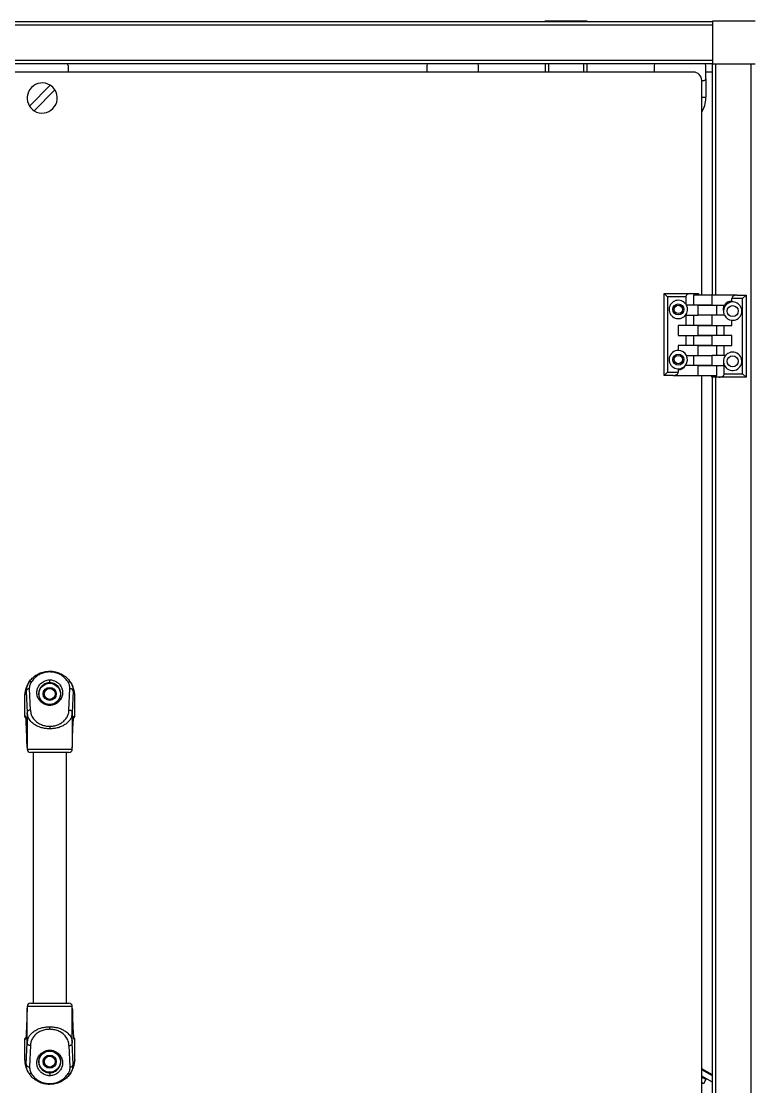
# Model space of a CAD drawing. Header units: millimetres. Extents: x 10 to 584, y 10 to 410.
# Drawn here: x 200.94 to 230.1, y 304.31 to 346.8 of the extents above; entities that cross this region are included whole.
import ezdxf

# ---------------------------------------------------------------- set-up
doc = ezdxf.new("R2010")
doc.units = ezdxf.units.MM

msp = doc.modelspace()

# ---------------------------------------------------------------- linework, layer by layer
at = {"color": 7, "linetype": 'Continuous', "lineweight": 25}
for p, q in [((228.50183, 346.77832), (168.50183, 346.77832)), ((223.50183, 346.80498), (221.80849, 346.80498)), ((221.80849, 346.80498), (221.80849, 346.77832)), ((223.50183, 346.77832), (223.50183, 346.80498)), ((228.50183, 346.80498), (228.50183, 345.11165)), ((230.19516, 346.80498), (228.50183, 346.80498)), ((228.50183, 346.64498), (168.50183, 346.64498)), ((228.50183, 345.24498), (168.50183, 345.24498)), ((228.50183, 345.11165), (168.50183, 345.11165)), ((202.80183, 345.04498), (202.80183, 344.77832)), ((217.10183, 345.04498), (217.10183, 344.77832)), ((219.16849, 344.77832), (219.16849, 345.04498)), ((221.83516, 344.77832), (221.83516, 345.11165)), ((223.50183, 344.77832), (223.50183, 345.11165)), ((226.16849, 345.04498), (226.16849, 344.77832)), ((228.23516, 344.51165), (228.23516, 345.04498)), ((228.50183, 335.87832), (228.50183, 345.11165)), ((228.50183, 345.11165), (230.19516, 345.11165)), ((230.03516, 280.11165), (230.03516, 345.11165)), ((227.73516, 344.77832), (199.06849, 344.77832)), ((228.50183, 344.77832), (228.23516, 344.77832)), ((202.08267, 344.25615), (201.26384, 343.42044)), ((228.06849, 344.44498), (228.16849, 344.44498)), ((228.06849, 335.87832), (228.06849, 344.44498)), ((228.23516, 344.51165), (228.23516, 343.77832)), ((201.45432, 343.23381), (202.27314, 344.06953)), ((228.06849, 343.77832), (228.23516, 343.77832)), ((228.23516, 343.74498), (228.23516, 343.77832)), ((226.56849, 332.67832), (226.56849, 335.94498)), ((226.70183, 335.81165), (226.56849, 335.94498)), ((226.56849, 335.94498), (227.63516, 335.94498)), ((226.70183, 335.81165), (226.70183, 332.81165)), ((227.43516, 335.81165), (226.70183, 335.81165)), ((227.43516, 335.81165), (227.43516, 335.52361)), ((227.63516, 335.94498), (227.93516, 335.94498)), ((227.73516, 335.87832), (227.73516, 335.47832)), ((228.47526, 335.87832), (227.73516, 335.87832)), ((227.93516, 335.94498), (227.93516, 335.87832)), ((228.47526, 335.87832), (228.47526, 335.47832)), ((229.47526, 335.87832), (228.47526, 335.87832)), ((229.26849, 335.64498), (229.26849, 335.74498)), ((229.70183, 335.74498), (229.26849, 335.74498)), ((229.47526, 335.87832), (229.83516, 335.87832)), ((229.70183, 335.74498), (229.83516, 335.87832)), ((229.70183, 332.74498), (229.70183, 335.74498)), ((229.83516, 335.87832), (229.83516, 332.61165)), ((227.92839, 335.47832), (227.46176, 335.47832)), ((227.92839, 335.47832), (228.46849, 335.47832)), ((227.92839, 335.07832), (227.92839, 335.47832)), ((228.47526, 335.47832), (227.93516, 335.47832)), ((228.47526, 335.47832), (228.97982, 335.47832)), ((228.66849, 335.07832), (228.66849, 335.47832)), ((227.418, 335.07832), (227.92839, 335.07832)), ((227.43516, 335.07832), (227.43516, 334.67832)), ((227.73516, 335.07832), (227.73516, 334.67832)), ((228.46849, 335.07832), (227.92839, 335.07832)), ((228.47526, 335.07832), (227.93516, 335.07832)), ((228.47526, 335.07832), (228.47526, 334.67832)), ((228.97523, 335.07832), (228.47526, 335.07832)), ((228.96849, 335.09223), (228.96849, 335.07832)), ((229.26849, 334.67832), (229.26849, 334.87984)), ((227.13516, 334.67832), (227.13516, 334.27832)), ((227.92839, 334.67832), (227.13516, 334.67832)), ((227.92839, 334.67832), (228.46849, 334.67832)), ((227.92839, 334.27832), (227.92839, 334.67832)), ((228.47526, 334.67832), (227.93516, 334.67832)), ((228.47526, 334.67832), (229.26849, 334.67832)), ((228.66849, 334.27832), (228.66849, 334.67832)), ((228.96849, 334.27832), (228.96849, 334.67832)), ((227.13516, 334.27832), (227.92839, 334.27832)), ((227.43516, 334.27832), (227.43516, 333.87832)), ((227.73516, 334.27832), (227.73516, 333.87832)), ((227.92839, 334.27832), (228.46849, 334.27832)), ((228.47526, 334.27832), (227.93516, 334.27832)), ((228.47526, 334.27832), (228.47526, 333.87832)), ((229.26849, 334.27832), (228.47526, 334.27832)), ((229.26849, 333.87832), (229.26849, 334.27832)), ((227.13516, 333.87832), (227.13516, 333.67832)), ((227.92839, 333.87832), (227.13516, 333.87832)), ((227.92839, 333.87832), (228.46849, 333.87832)), ((227.92839, 333.47832), (227.92839, 333.87832)), ((228.47526, 333.87832), (227.93516, 333.87832)), ((228.47526, 333.87832), (229.26849, 333.87832)), ((228.66849, 333.47832), (228.66849, 333.87832)), ((228.96849, 333.47832), (228.96849, 333.87832)), ((227.46176, 333.47832), (227.92839, 333.47832)), ((227.73516, 333.47832), (227.73516, 333.07832)), ((227.92839, 333.47832), (228.46849, 333.47832)), ((227.93516, 333.47832), (228.47526, 333.47832)), ((228.47526, 333.47832), (228.47526, 333.07832)), ((229.01898, 333.47832), (228.47526, 333.47832)), ((226.70183, 332.81165), (226.56849, 332.67832)), ((226.70183, 332.81165), (227.13516, 332.81165)), ((227.13516, 332.91165), (227.13516, 332.81165)), ((227.92839, 333.07832), (227.42383, 333.07832)), ((227.43516, 333.07832), (227.43516, 333.09969)), ((227.92839, 333.07832), (228.46849, 333.07832)), ((227.92839, 332.67832), (227.92839, 333.07832)), ((228.47526, 333.07832), (227.93516, 333.07832)), ((228.47526, 333.07832), (228.95051, 333.07832)), ((228.66849, 332.67832), (228.66849, 333.07832)), ((228.96849, 332.74498), (228.96849, 333.03302)), ((228.96849, 332.74498), (229.70183, 332.74498)), ((229.70183, 332.74498), (229.83516, 332.61165)), ((226.92839, 332.67832), (226.56849, 332.67832)), ((226.92839, 332.67832), (227.92839, 332.67832)), ((227.92839, 332.67832), (228.66849, 332.67832)), ((228.06849, 292.54498), (228.06849, 332.67832)), ((228.46849, 332.61165), (228.46849, 332.67832)), ((228.76849, 332.61165), (228.46849, 332.61165)), ((228.50183, 292.54498), (228.50183, 332.61165)), ((229.83516, 332.61165), (228.76849, 332.61165)), ((202.06849, 320.8552), (202.06849, 320.88639)), ((201.22628, 320.42554), (201.1922, 320.36659)), ((201.22628, 320.42554), (201.20904, 320.38639)), ((202.9107, 320.42554), (202.94479, 320.36659)), ((201.13239, 320.08206), (201.16853, 319.23308)), ((201.30183, 319.33398), (201.26564, 320.1842)), ((202.83516, 319.33398), (202.87134, 320.1842)), ((203.00459, 320.08206), (202.96846, 319.23308)), ((201.06923, 319.90104), (201.06934, 319.90322)), ((201.06923, 319.90104), (201.06923, 319.08639)), ((203.06775, 319.90104), (203.06764, 319.90322)), ((203.06775, 319.08639), (203.06775, 319.90104)), ((201.16849, 319.22993), (201.16849, 317.84498)), ((202.06849, 319.53498), (202.06849, 319.51939)), ((202.96849, 319.22993), (202.96849, 317.84498)), ((201.10731, 319.08639), (201.06923, 319.08639)), ((201.15499, 318.2512), (201.12874, 318.86803)), ((202.98199, 318.2512), (203.00825, 318.86803)), ((203.02967, 319.08639), (203.06775, 319.08639)), ((202.06849, 318.68876), (202.06849, 318.58662)), ((201.16849, 317.84498), (201.16681, 317.84498)), ((201.16849, 317.84495), (201.16849, 317.77832)), ((202.96849, 317.84498), (202.97018, 317.84498)), ((202.96849, 317.77832), (202.96849, 317.84495)), ((202.83516, 317.64498), (201.30183, 317.64498)), ((201.40183, 317.64498), (201.40183, 307.64498)), ((202.73516, 307.64498), (202.73516, 317.64498)), ((201.30183, 307.64498), (202.83516, 307.64498)), ((201.16849, 307.44498), (201.16681, 307.44498)), ((201.16849, 307.51165), (201.16849, 307.44502)), ((201.16849, 306.06004), (201.16849, 307.44498)), ((202.96849, 307.44502), (202.96849, 307.51165)), ((202.96849, 306.06004), (202.96849, 307.44498)), ((202.96849, 307.44498), (202.97018, 307.44498)), ((201.15499, 307.03877), (201.12874, 306.42194)), ((202.98199, 307.03877), (203.00825, 306.42194)), ((202.06849, 306.60121), (202.06849, 306.70335)), ((201.06923, 306.20358), (201.06923, 305.38893)), ((201.10731, 306.20358), (201.06923, 306.20358)), ((201.13239, 305.2079), (201.16853, 306.05689)), ((201.30183, 305.95598), (201.26564, 305.10576)), ((202.83516, 305.95598), (202.87134, 305.10576)), ((203.00459, 305.2079), (202.96846, 306.05689)), ((203.02967, 306.20358), (203.06775, 306.20358)), ((203.06775, 305.38893), (203.06775, 306.20358)), ((202.06849, 305.75498), (202.06849, 305.77058)), ((201.06923, 305.38893), (201.06934, 305.38675)), ((203.06775, 305.38893), (203.06764, 305.38675)), ((201.22628, 304.86443), (201.1922, 304.92338)), ((202.9107, 304.86443), (202.94479, 304.92338)), ((202.9107, 304.86443), (202.92795, 304.90358)), ((228.50183, 304.78006), (228.06849, 305.02026)), ((228.50183, 304.74195), (228.06849, 304.98215)), ((228.50183, 304.48715), (228.06849, 304.73733)), ((228.23911, 304.60034), (228.06849, 304.69884)), ((202.06849, 304.43477), (202.06849, 304.40358)), ((228.13911, 304.42713), (228.06849, 304.4679)), ((228.23911, 304.60034), (228.13911, 304.42713))]:
    msp.add_line(p, q, dxfattribs=at)
at = {"color": 59, "linetype": 'Continuous', "lineweight": 25}
for p, q in [((221.96849, 344.77832), (221.96849, 345.11165)), ((223.36849, 344.77832), (223.36849, 345.11165)), ((228.63516, 335.87832), (228.63516, 345.11165)), ((228.63516, 292.54498), (228.63516, 332.61165)), ((201.16849, 317.77832), (202.96849, 317.77832)), ((202.96849, 307.51165), (201.16849, 307.51165))]:
    msp.add_line(p, q, dxfattribs=at)
at = {"color": 7, "linetype": 'Continuous', "lineweight": 25}
for centre, radius in [((227.13516, 335.31165), 0.22), ((227.13516, 335.31165), 0.16667), ((229.30183, 335.24498), 0.22), ((227.13516, 333.31165), 0.22), ((227.13516, 333.31165), 0.16667), ((229.30183, 333.24498), 0.22), ((202.06849, 319.97832), 0.42333), ((202.06849, 319.97832), 0.26204), ((202.06849, 319.97832), 0.24204), ((202.06849, 319.97832), 0.21667), ((202.06849, 305.31165), 0.42333), ((202.06849, 305.31165), 0.26204), ((202.06849, 305.31165), 0.24204), ((202.06849, 305.31165), 0.21667)]:
    msp.add_circle(centre, radius, dxfattribs=at)
for centre, radius, start, end in [((202.73516, 345.04498), 0.06667, 0, 90), ((217.16849, 345.04498), 0.06667, 90, 180), ((219.10183, 345.04498), 0.06667, 0, 90), ((226.23516, 345.04498), 0.06667, 90, 180), ((228.16849, 345.04498), 0.06667, 0, 90), ((227.73516, 344.44498), 0.33333, 0, 90), ((201.76849, 343.74498), 0.6, 58.424391, 212.745214), ((201.76849, 343.74498), 0.6, 32.745214, 58.424391), ((228.16849, 344.51165), 0.06667, 270, 0), ((201.76849, 343.74498), 0.6, 238.424391, 32.745214), ((201.76849, 343.74498), 0.6, 212.745214, 238.424391), ((227.20183, 343.74498), 1.03333, 327.004115, 0), ((227.13516, 335.31165), 0.36667, 34.623535, 320.478804), ((227.13516, 335.31165), 0.36667, 320.478804, 27.035692), ((227.13516, 335.37832), 0.33333, 25.150663, 25.841933), ((227.13516, 335.31165), 0.36667, 27.035692, 34.623535), ((229.26849, 335.31165), 0.34333, 150.9589, 194.141302), ((229.30183, 335.24498), 0.36667, 264.784091, 182.690949), ((229.26849, 335.31165), 0.33333, 90, 150), ((229.30183, 335.24498), 0.36667, 182.690949, 204.619977), ((229.30183, 335.24498), 0.36667, 204.619977, 207.035692), ((229.30183, 335.24498), 0.36667, 207.035692, 264.784091), ((227.13516, 333.31165), 0.36667, 90, 325.376465), ((227.13516, 333.31165), 0.36667, 27.035692, 90), ((229.30183, 333.24498), 0.36667, 185.340809, 140.478804), ((227.13516, 333.31165), 0.36667, 325.376465, 27.035692), ((229.30183, 333.24498), 0.36667, 140.478804, 185.340809), ((229.26849, 333.17832), 0.33333, 174.39831, 197.457603), ((227.13516, 333.24498), 0.33333, 270, 330), ((227.13516, 333.24498), 0.33333, 334.158067, 334.849337), ((229.26849, 333.17832), 0.33333, 197.457603, 205.841933), ((201.2548, 320.06037), 0.12431, 84.994483, 169.948216), ((202.88219, 320.06037), 0.12431, 10.051784, 95.005517), ((201.51461, 319.91444), 0.44541, 180.864768, 181.443671), ((202.62237, 319.91444), 0.44541, 358.556329, 359.135232), ((201.30183, 317.77832), 0.13333, 180, 270), ((202.83516, 317.77832), 0.13333, 270, 0), ((201.30183, 307.51165), 0.13333, 90, 180), ((202.83516, 307.51165), 0.13333, 0, 90), ((201.51461, 305.37553), 0.44541, 178.556329, 179.135232), ((201.2548, 305.2296), 0.12431, 190.051784, 275.005517), ((202.88219, 305.2296), 0.12431, 264.994483, 349.948216), ((202.62237, 305.37553), 0.44541, 0.864768, 1.443671)]:
    msp.add_arc(centre, radius, start, end, dxfattribs=at)
for centre, major_axis, ratio, start_param, end_param in [((227.63516, 335.81165), (0.2, 0), 0.66666667, 1.57079633, 3.14159265), ((229.47526, 335.74498), (0.20677, 0), 0.64483216, 1.57079633, 3.14159265), ((226.92839, 332.81165), (0.20677, 0), 0.64483216, 4.71238898, 6.28318531), ((228.76849, 332.74498), (0.2, 0), 0.66666667, 4.71238898, 6.28318531)]:
    msp.add_ellipse(centre, major_axis=major_axis, ratio=ratio, start_param=start_param, end_param=end_param, dxfattribs=at)
for points, knots in [([(201.22628, 320.42554), (201.26127, 320.47457), (201.33011, 320.57104), (201.47134, 320.69577), (201.64301, 320.79871), (201.84476, 320.87193), (201.99586, 320.88169), (202.06849, 320.88639)], [0, 0, 0, 0, 0.20844236, 0.41007202, 0.60041652, 0.80794258, 1, 1, 1, 1]), ([(202.06849, 320.8552), (202.01526, 320.85229), (201.9047, 320.84625), (201.74545, 320.79804), (201.58852, 320.71763), (201.44459, 320.60195), (201.37461, 320.50547), (201.33858, 320.45579)], [0, 0, 0, 0, 0.15708257, 0.32626326, 0.51101556, 0.74821415, 1, 1, 1, 1]), ([(202.06849, 320.88639), (202.1298, 320.88307), (202.25644, 320.8762), (202.43972, 320.82105), (202.62071, 320.72865), (202.78728, 320.59545), (202.86895, 320.48302), (202.9107, 320.42554)], [0, 0, 0, 0, 0.16223533, 0.3351158, 0.52082105, 0.75503888, 1, 1, 1, 1]), ([(202.79841, 320.45579), (202.76818, 320.49819), (202.70906, 320.58113), (202.58705, 320.68925), (202.43877, 320.77843), (202.26384, 320.84244), (202.13159, 320.85108), (202.06849, 320.8552)], [0, 0, 0, 0, 0.21445847, 0.41945294, 0.60999217, 0.81392716, 1, 1, 1, 1]), ([(201.26564, 320.1842), (201.26746, 320.23639), (201.27071, 320.32944), (201.31787, 320.41724), (201.33858, 320.45579)], [0, 0, 0, 0, 0.56093425, 1, 1, 1, 1]), ([(202.06849, 319.51939), (202.04577, 319.52028), (201.99665, 319.52222), (201.91973, 319.53939), (201.83741, 319.57153), (201.74175, 319.6312), (201.64675, 319.7294), (201.57547, 319.86864), (201.54952, 320.02939), (201.57547, 320.19013), (201.64675, 320.32938), (201.74175, 320.42758), (201.83741, 320.48724), (201.91973, 320.51939), (201.99665, 320.53655), (202.04577, 320.53849), (202.06849, 320.53939)], [0, 0, 0, 0, 0.032924856, 0.071171385, 0.116709591, 0.171787662, 0.263040913, 0.37480765, 0.5, 0.62519235, 0.736959087, 0.828212338, 0.883290409, 0.928828615, 0.967075144, 1, 1, 1, 1]), ([(202.06849, 320.42165), (202.04746, 320.42081), (202.0156, 320.41954), (201.97449, 320.41192), (201.92861, 320.40031), (201.86692, 320.37592), (201.79458, 320.3307), (201.72701, 320.26655), (201.68247, 320.20056), (201.65411, 320.13891), (201.63765, 320.0876), (201.62743, 320.03324), (201.62401, 319.97832), (201.62743, 319.92339), (201.63765, 319.86903), (201.65411, 319.81773), (201.68247, 319.75607), (201.72702, 319.69008), (201.79455, 319.62595), (201.85761, 319.58656), (201.90783, 319.56453), (201.95112, 319.54989), (202.00452, 319.53765), (202.04747, 319.53586), (202.06849, 319.53498)], [0, 0, 0, 0, 0.03299317, 0.04998013, 0.06746243, 0.11142761, 0.16559937, 0.23214431, 0.31172808, 0.35414457, 0.40258228, 0.4508511, 0.49998987, 0.54912863, 0.59739745, 0.64583413, 0.68825166, 0.76783542, 0.83438036, 0.88855212, 0.91116456, 0.93259102, 0.96700661, 1, 1, 1, 1]), ([(202.06849, 320.53939), (202.09122, 320.53849), (202.14034, 320.53655), (202.21725, 320.51939), (202.29957, 320.48724), (202.39523, 320.42758), (202.49023, 320.32938), (202.56151, 320.19013), (202.58746, 320.02939), (202.56151, 319.86864), (202.49023, 319.7294), (202.39523, 319.6312), (202.29957, 319.57153), (202.21725, 319.53939), (202.14034, 319.52222), (202.09122, 319.52028), (202.06849, 319.51939)], [0, 0, 0, 0, 0.032924856, 0.071171385, 0.116709591, 0.171787662, 0.263040913, 0.37480765, 0.5, 0.62519235, 0.736959087, 0.828212338, 0.883290409, 0.928828615, 0.967075144, 1, 1, 1, 1]), ([(202.06849, 319.53498), (202.08953, 319.53582), (202.12139, 319.5371), (202.16249, 319.54472), (202.20837, 319.55632), (202.27007, 319.58072), (202.34241, 319.62594), (202.40997, 319.69009), (202.45452, 319.75607), (202.48287, 319.81772), (202.49934, 319.86903), (202.50955, 319.92339), (202.51297, 319.97832), (202.50955, 320.03324), (202.49934, 320.0876), (202.48287, 320.13891), (202.45452, 320.20056), (202.40996, 320.26655), (202.34244, 320.33069), (202.27938, 320.37008), (202.22915, 320.3921), (202.18586, 320.40674), (202.13247, 320.41898), (202.08952, 320.42077), (202.06849, 320.42165)], [0, 0, 0, 0, 0.03299317, 0.04998013, 0.06746243, 0.11142761, 0.16559937, 0.23214431, 0.31172808, 0.35414457, 0.40258228, 0.4508511, 0.49998987, 0.54912863, 0.59739745, 0.64583413, 0.68825166, 0.76783542, 0.83438036, 0.88855212, 0.91116456, 0.93259102, 0.96700662, 1, 1, 1, 1]), ([(202.87134, 320.1842), (202.86952, 320.23639), (202.86627, 320.32944), (202.81911, 320.41724), (202.79841, 320.45579)], [0, 0, 0, 0, 0.560934246, 1, 1, 1, 1]), ([(202.9107, 320.42554), (202.93994, 320.37013), (202.99824, 320.25963), (203.00248, 320.14114), (203.00459, 320.08206)], [0, 0, 0, 0, 0.50141674, 1, 1, 1, 1]), ([(201.07191, 319.969), (201.07117, 319.95879), (201.0697, 319.93838), (201.0694, 319.91793), (201.06925, 319.90772)], [0, 0, 0, 0, 0.50062613, 1, 1, 1, 1]), ([(201.06934, 319.90322), (201.06976, 319.90915), (201.07083, 319.9244), (201.07367, 319.94322), (201.07814, 319.96576), (201.08456, 319.9881), (201.09311, 320.01204), (201.10408, 320.03623), (201.11757, 320.06068), (201.12724, 320.07463), (201.13239, 320.08206)], [0, 0, 0, 0, 0.02194753, 0.05644733, 0.13711926, 0.23668215, 0.361795, 0.54279434, 0.75649863, 1, 1, 1, 1]), ([(201.20511, 320.3882), (201.19984, 320.37962), (201.18306, 320.35229), (201.15682, 320.29826), (201.12877, 320.23006), (201.10714, 320.16319), (201.09112, 320.10086), (201.0803, 320.03998), (201.07388, 319.9966), (201.07189, 319.96531), (201.07148, 319.95895)], [0, 0, 0, 0, 0.11279731, 0.35941046, 0.55877004, 0.71570219, 0.83533006, 0.9230028, 0.98435122, 1, 1, 1, 1]), ([(203.0655, 319.95895), (203.0651, 319.96531), (203.0631, 319.9966), (203.05669, 320.03998), (203.04587, 320.10086), (203.02984, 320.16319), (203.00821, 320.23006), (202.98017, 320.29826), (202.95392, 320.35229), (202.93714, 320.37962), (202.93188, 320.3882)], [0, 0, 0, 0, 0.01564878, 0.0769972, 0.16466994, 0.28429781, 0.44122996, 0.64058954, 0.88720269, 1, 1, 1, 1]), ([(203.06764, 319.90322), (203.06723, 319.90915), (203.06616, 319.9244), (203.06331, 319.94322), (203.05885, 319.96576), (203.05242, 319.9881), (203.04388, 320.01204), (203.0329, 320.03623), (203.01941, 320.06068), (203.00974, 320.07463), (203.00459, 320.08206)], [0, 0, 0, 0, 0.021947533, 0.056447328, 0.137119255, 0.236682151, 0.361794999, 0.542794341, 0.756498629, 1, 1, 1, 1]), ([(203.06773, 319.90772), (203.06759, 319.91793), (203.06729, 319.93838), (203.06581, 319.95879), (203.06507, 319.969)], [0, 0, 0, 0, 0.4994573, 1, 1, 1, 1]), ([(201.06925, 319.90772), (201.06924, 319.90647), (201.06923, 319.90425), (201.06923, 319.90202), (201.06923, 319.90104)], [0, 0, 0, 0, 0.56, 1, 1, 1, 1]), ([(203.06775, 319.90104), (203.06775, 319.90229), (203.06775, 319.90451), (203.06774, 319.90674), (203.06773, 319.90772)], [0, 0, 0, 0, 0.56, 1, 1, 1, 1]), ([(201.16853, 319.23308), (201.16852, 319.23254), (201.16849, 319.23157), (201.16849, 319.23043), (201.16849, 319.22993)], [0, 0, 0, 0, 0.55769689, 1, 1, 1, 1]), ([(202.06849, 318.58662), (202.01345, 318.58873), (201.89906, 318.59312), (201.73006, 318.62956), (201.59762, 318.67871), (201.4996, 318.72998), (201.42308, 318.77932), (201.34885, 318.84034), (201.28161, 318.91361), (201.23475, 318.98395), (201.2025, 319.05104), (201.18268, 319.11088), (201.17062, 319.17148), (201.16919, 319.21064), (201.16849, 319.22993)], [0, 0, 0, 0, 0.10442027, 0.21699368, 0.33808333, 0.40100763, 0.46711379, 0.55489556, 0.64459873, 0.73791393, 0.80089669, 0.87201161, 0.93697556, 1, 1, 1, 1]), ([(201.30183, 319.33398), (201.29145, 319.33336), (201.27187, 319.33219), (201.23925, 319.32287), (201.20477, 319.30427), (201.17534, 319.27218), (201.17076, 319.2459), (201.16853, 319.23308)], [0, 0, 0, 0, 0.15124393, 0.28530448, 0.501035, 0.75656945, 1, 1, 1, 1]), ([(201.17106, 319.25227), (201.17132, 319.22749), (201.17184, 319.178), (201.18095, 319.1296), (201.18551, 319.10543)], [0, 0, 0, 0, 0.500673434, 1, 1, 1, 1]), ([(201.30183, 319.33398), (201.30725, 319.27468), (201.31833, 319.15356), (201.41289, 318.98103), (201.55626, 318.84194), (201.72703, 318.74981), (201.89619, 318.69803), (202.01294, 318.69175), (202.06849, 318.68876)], [0, 0, 0, 0, 0.19823655, 0.40485984, 0.60469911, 0.74938722, 0.88075932, 1, 1, 1, 1]), ([(202.06849, 318.68876), (202.1214, 318.69147), (202.23233, 318.69715), (202.39406, 318.74402), (202.54429, 318.82024), (202.67272, 318.92638), (202.76724, 319.05414), (202.82521, 319.19315), (202.83189, 319.28775), (202.83516, 319.33398)], [0, 0, 0, 0, 0.11352191, 0.23801144, 0.37463918, 0.52216133, 0.68373569, 0.84544547, 1, 1, 1, 1]), ([(202.83516, 319.33398), (202.84553, 319.33336), (202.86511, 319.33219), (202.89773, 319.32287), (202.93221, 319.30427), (202.96164, 319.27218), (202.96622, 319.2459), (202.96846, 319.23308)], [0, 0, 0, 0, 0.15123643, 0.28529447, 0.50103496, 0.75656283, 1, 1, 1, 1]), ([(202.96849, 319.22993), (202.96763, 319.21066), (202.96589, 319.17153), (202.95942, 319.13028), (202.95209, 319.1087), (202.95138, 319.10662)], [0, 0, 0, 0, 0.46709736, 0.94856915, 1, 1, 1, 1]), ([(202.95148, 319.10543), (202.95603, 319.1296), (202.96515, 319.178), (202.96566, 319.22749), (202.96592, 319.25227)], [0, 0, 0, 0, 0.49932657, 1, 1, 1, 1]), ([(202.96846, 319.23308), (202.96847, 319.23254), (202.96849, 319.23157), (202.96849, 319.23043), (202.96849, 319.22993)], [0, 0, 0, 0, 0.55769689, 1, 1, 1, 1]), ([(201.06923, 319.08639), (201.07015, 319.07789), (201.07154, 319.06495), (201.0799, 319.04946), (201.09016, 319.03675), (201.10392, 319.02701), (201.12038, 319.02082), (201.1305, 319.0201), (201.13592, 319.01972)], [0, 0, 0, 0, 0.24248366, 0.36942088, 0.499787, 0.70965685, 0.8448738, 1, 1, 1, 1]), ([(201.12874, 318.86803), (201.12701, 318.9041), (201.12352, 318.97677), (201.11631, 319.06395), (201.11072, 319.0779), (201.10731, 319.08639)], [0, 0, 0, 0, 0.27844283, 0.56114742, 1, 1, 1, 1]), ([(203.00107, 319.01972), (203.00648, 319.0201), (203.01661, 319.02081), (203.03306, 319.02701), (203.04682, 319.03675), (203.05708, 319.04946), (203.06545, 319.06495), (203.06684, 319.07789), (203.06775, 319.08639)], [0, 0, 0, 0, 0.155111783, 0.290323934, 0.500213019, 0.630569877, 0.757504032, 1, 1, 1, 1]), ([(203.00825, 318.86803), (203.00998, 318.9041), (203.01347, 318.97677), (203.02067, 319.06395), (203.02627, 319.0779), (203.02967, 319.08639)], [0, 0, 0, 0, 0.27844283, 0.56114742, 1, 1, 1, 1]), ([(201.16681, 317.84498), (201.16487, 317.92719), (201.16142, 318.07382), (201.15695, 318.19705), (201.15499, 318.2512)], [0, 0, 0, 0, 0.56064178, 1, 1, 1, 1]), ([(202.97018, 317.84498), (202.97211, 317.92719), (202.97557, 318.07382), (202.98003, 318.19705), (202.98199, 318.2512)], [0, 0, 0, 0, 0.56064178, 1, 1, 1, 1]), ([(201.16681, 307.44498), (201.16487, 307.36278), (201.16142, 307.21614), (201.15695, 307.09291), (201.15499, 307.03877)], [0, 0, 0, 0, 0.56064178, 1, 1, 1, 1]), ([(202.97018, 307.44498), (202.97211, 307.36278), (202.97557, 307.21614), (202.98003, 307.09291), (202.98199, 307.03877)], [0, 0, 0, 0, 0.56064178, 1, 1, 1, 1]), ([(201.12874, 306.42194), (201.12701, 306.38587), (201.12352, 306.31319), (201.11631, 306.22602), (201.11072, 306.21207), (201.10731, 306.20358)], [0, 0, 0, 0, 0.27844283, 0.56114742, 1, 1, 1, 1]), ([(202.06849, 306.60121), (202.01558, 306.5985), (201.90465, 306.59282), (201.74292, 306.54595), (201.5927, 306.46973), (201.46426, 306.36359), (201.36974, 306.23583), (201.31178, 306.09682), (201.3051, 306.00222), (201.30183, 305.95598)], [0, 0, 0, 0, 0.11352191, 0.23801144, 0.37463918, 0.52216133, 0.68373569, 0.84544547, 1, 1, 1, 1]), ([(202.06849, 306.70335), (202.12354, 306.70124), (202.23793, 306.69684), (202.40693, 306.66041), (202.53936, 306.61126), (202.63739, 306.55999), (202.71391, 306.51065), (202.78813, 306.44962), (202.85537, 306.37636), (202.90224, 306.30602), (202.93448, 306.23893), (202.9543, 306.17909), (202.96636, 306.11849), (202.96779, 306.07933), (202.96849, 306.06004)], [0, 0, 0, 0, 0.10442027, 0.21699368, 0.33808333, 0.40100763, 0.46711379, 0.55489556, 0.64459873, 0.73791393, 0.80089669, 0.87201161, 0.93697556, 1, 1, 1, 1]), ([(202.83516, 305.95598), (202.82973, 306.01529), (202.81866, 306.13641), (202.7241, 306.30894), (202.58072, 306.44803), (202.40995, 306.54016), (202.24079, 306.59193), (202.12404, 306.59822), (202.06849, 306.60121)], [0, 0, 0, 0, 0.19823655, 0.40485984, 0.60469911, 0.74938722, 0.88075932, 1, 1, 1, 1]), ([(203.00825, 306.42194), (203.00998, 306.38587), (203.01347, 306.31319), (203.02067, 306.22602), (203.02627, 306.21207), (203.02967, 306.20358)], [0, 0, 0, 0, 0.27844283, 0.56114742, 1, 1, 1, 1]), ([(201.13592, 306.27024), (201.1305, 306.26986), (201.12038, 306.26915), (201.10392, 306.26295), (201.09016, 306.25322), (201.0799, 306.24051), (201.07154, 306.22502), (201.07015, 306.21208), (201.06923, 306.20358)], [0, 0, 0, 0, 0.15511178, 0.29032393, 0.50021302, 0.63056988, 0.75750403, 1, 1, 1, 1]), ([(201.16849, 306.06004), (201.16935, 306.07931), (201.17109, 306.11844), (201.17756, 306.15969), (201.1849, 306.18127), (201.1856, 306.18335)], [0, 0, 0, 0, 0.46709736, 0.94856915, 1, 1, 1, 1]), ([(201.16853, 306.05689), (201.16852, 306.05743), (201.16849, 306.0584), (201.16849, 306.05954), (201.16849, 306.06004)], [0, 0, 0, 0, 0.55769689, 1, 1, 1, 1]), ([(201.30183, 305.95598), (201.29145, 305.95661), (201.27187, 305.95778), (201.23925, 305.96709), (201.20477, 305.98569), (201.17534, 306.01779), (201.17076, 306.04406), (201.16853, 306.05689)], [0, 0, 0, 0, 0.151236431, 0.285294474, 0.501034955, 0.756562831, 1, 1, 1, 1]), ([(201.18551, 306.18453), (201.18095, 306.16037), (201.17184, 306.11196), (201.17132, 306.06248), (201.17106, 306.0377)], [0, 0, 0, 0, 0.49932657, 1, 1, 1, 1]), ([(202.83516, 305.95598), (202.84553, 305.95661), (202.86511, 305.95778), (202.89774, 305.96709), (202.93221, 305.98569), (202.96165, 306.01779), (202.96622, 306.04406), (202.96846, 306.05689)], [0, 0, 0, 0, 0.15124393, 0.28530448, 0.501035, 0.75656945, 1, 1, 1, 1]), ([(202.96592, 306.0377), (202.96566, 306.06248), (202.96515, 306.11196), (202.95603, 306.16037), (202.95148, 306.18453)], [0, 0, 0, 0, 0.50067343, 1, 1, 1, 1]), ([(202.96846, 306.05689), (202.96847, 306.05743), (202.96849, 306.0584), (202.96849, 306.05954), (202.96849, 306.06004)], [0, 0, 0, 0, 0.55769689, 1, 1, 1, 1]), ([(203.06775, 306.20358), (203.06684, 306.21207), (203.06545, 306.22502), (203.05708, 306.24051), (203.04683, 306.25322), (203.03306, 306.26295), (203.01661, 306.26915), (203.00648, 306.26986), (203.00107, 306.27024)], [0, 0, 0, 0, 0.24248366, 0.36942088, 0.499787, 0.70965685, 0.8448738, 1, 1, 1, 1]), ([(202.06849, 304.75058), (202.04577, 304.75148), (201.99665, 304.75341), (201.91973, 304.77058), (201.83741, 304.80272), (201.74175, 304.86239), (201.64675, 304.96059), (201.57547, 305.09984), (201.54952, 305.26058), (201.57547, 305.42132), (201.64675, 305.56057), (201.74175, 305.65877), (201.83741, 305.71844), (201.91973, 305.75058), (201.99665, 305.76775), (202.04577, 305.76969), (202.06849, 305.77058)], [0, 0, 0, 0, 0.03292486, 0.07117138, 0.11670959, 0.17178766, 0.26304091, 0.37480765, 0.5, 0.62519235, 0.73695909, 0.82821234, 0.88329041, 0.92882862, 0.96707514, 1, 1, 1, 1]), ([(202.06849, 305.75498), (202.04746, 305.75414), (202.0156, 305.75287), (201.97449, 305.74525), (201.92861, 305.73365), (201.86692, 305.70925), (201.79458, 305.66403), (201.72701, 305.59988), (201.68247, 305.5339), (201.65411, 305.47224), (201.63765, 305.42094), (201.62743, 305.36658), (201.62401, 305.31165), (201.62743, 305.25672), (201.63765, 305.20236), (201.65411, 305.15106), (201.68247, 305.08941), (201.72702, 305.02341), (201.79455, 304.95928), (201.85761, 304.91989), (201.90783, 304.89786), (201.95112, 304.88323), (202.00452, 304.87098), (202.04747, 304.86919), (202.06849, 304.86832)], [0, 0, 0, 0, 0.03299317, 0.04998013, 0.06746243, 0.11142761, 0.16559937, 0.23214431, 0.31172808, 0.35414457, 0.40258228, 0.4508511, 0.49998987, 0.54912863, 0.59739745, 0.64583413, 0.68825166, 0.76783542, 0.83438036, 0.88855212, 0.91116456, 0.93259102, 0.96700662, 1, 1, 1, 1]), ([(202.06849, 305.77058), (202.09122, 305.76969), (202.14034, 305.76775), (202.21725, 305.75058), (202.29957, 305.71844), (202.39523, 305.65877), (202.49023, 305.56057), (202.56151, 305.42132), (202.58746, 305.26058), (202.56151, 305.09984), (202.49023, 304.96059), (202.39523, 304.86239), (202.29957, 304.80272), (202.21725, 304.77058), (202.14034, 304.75341), (202.09122, 304.75148), (202.06849, 304.75058)], [0, 0, 0, 0, 0.03292486, 0.07117138, 0.11670959, 0.17178766, 0.26304091, 0.37480765, 0.5, 0.62519235, 0.73695909, 0.82821234, 0.88329041, 0.92882862, 0.96707514, 1, 1, 1, 1]), ([(202.06849, 304.86832), (202.08953, 304.86916), (202.12139, 304.87043), (202.16249, 304.87805), (202.20837, 304.88965), (202.27007, 304.91405), (202.34241, 304.95927), (202.40997, 305.02342), (202.45452, 305.0894), (202.48287, 305.15106), (202.49934, 305.20236), (202.50955, 305.25672), (202.51297, 305.31165), (202.50955, 305.36658), (202.49934, 305.42094), (202.48287, 305.47224), (202.45452, 305.5339), (202.40996, 305.59989), (202.34244, 305.66402), (202.27938, 305.70341), (202.22915, 305.72544), (202.18586, 305.74008), (202.13247, 305.75232), (202.08952, 305.75411), (202.06849, 305.75498)], [0, 0, 0, 0, 0.03299317, 0.04998013, 0.06746243, 0.11142761, 0.16559937, 0.23214431, 0.31172808, 0.35414457, 0.40258228, 0.4508511, 0.49998987, 0.54912863, 0.59739745, 0.64583413, 0.68825166, 0.76783542, 0.83438036, 0.88855212, 0.91116456, 0.93259102, 0.96700661, 1, 1, 1, 1]), ([(201.06923, 305.38893), (201.06923, 305.38768), (201.06923, 305.38545), (201.06925, 305.38323), (201.06925, 305.38225)], [0, 0, 0, 0, 0.56, 1, 1, 1, 1]), ([(201.06925, 305.38225), (201.0694, 305.37204), (201.0697, 305.35158), (201.07117, 305.33118), (201.07191, 305.32097)], [0, 0, 0, 0, 0.4994573, 1, 1, 1, 1]), ([(201.06934, 305.38675), (201.06976, 305.38082), (201.07083, 305.36556), (201.07367, 305.34675), (201.07814, 305.3242), (201.08456, 305.30187), (201.09311, 305.27793), (201.10408, 305.25373), (201.11757, 305.22929), (201.12724, 305.21533), (201.13239, 305.2079)], [0, 0, 0, 0, 0.02194753, 0.05644733, 0.13711926, 0.23668215, 0.361795, 0.54279434, 0.75649863, 1, 1, 1, 1]), ([(201.07148, 305.33101), (201.07189, 305.32465), (201.07388, 305.29337), (201.0803, 305.24999), (201.09112, 305.1891), (201.10714, 305.12678), (201.12877, 305.05991), (201.15682, 304.99171), (201.18306, 304.93768), (201.19984, 304.91035), (201.20511, 304.90177)], [0, 0, 0, 0, 0.01564878, 0.0769972, 0.16466994, 0.28429781, 0.44122996, 0.64058954, 0.88720269, 1, 1, 1, 1]), ([(201.22628, 304.86443), (201.19705, 304.91984), (201.13875, 305.03034), (201.13451, 305.14883), (201.13239, 305.2079)], [0, 0, 0, 0, 0.50141674, 1, 1, 1, 1]), ([(201.26564, 305.10576), (201.26746, 305.05357), (201.27071, 304.96053), (201.31787, 304.87273), (201.33858, 304.83418)], [0, 0, 0, 0, 0.56093425, 1, 1, 1, 1]), ([(202.87134, 305.10576), (202.86952, 305.05357), (202.86627, 304.96053), (202.81911, 304.87273), (202.79841, 304.83418)], [0, 0, 0, 0, 0.56093425, 1, 1, 1, 1]), ([(202.93188, 304.90177), (202.93714, 304.91035), (202.95392, 304.93768), (202.98017, 304.99171), (203.00821, 305.05991), (203.02984, 305.12678), (203.04587, 305.1891), (203.05669, 305.24999), (203.0631, 305.29337), (203.0651, 305.32465), (203.0655, 305.33101)], [0, 0, 0, 0, 0.11279731, 0.35941046, 0.55877004, 0.71570219, 0.83533006, 0.9230028, 0.98435122, 1, 1, 1, 1]), ([(203.06764, 305.38675), (203.06723, 305.38082), (203.06616, 305.36556), (203.06331, 305.34675), (203.05885, 305.3242), (203.05242, 305.30187), (203.04388, 305.27793), (203.0329, 305.25373), (203.01941, 305.22929), (203.00974, 305.21533), (203.00459, 305.2079)], [0, 0, 0, 0, 0.02194753, 0.05644733, 0.13711926, 0.23668215, 0.361795, 0.54279434, 0.75649863, 1, 1, 1, 1]), ([(203.06507, 305.32097), (203.06581, 305.33118), (203.06729, 305.35158), (203.06759, 305.37204), (203.06773, 305.38225)], [0, 0, 0, 0, 0.50062613, 1, 1, 1, 1]), ([(203.06773, 305.38225), (203.06774, 305.3835), (203.06775, 305.38572), (203.06775, 305.38795), (203.06775, 305.38893)], [0, 0, 0, 0, 0.56, 1, 1, 1, 1]), ([(202.06849, 304.40358), (202.00718, 304.4069), (201.88055, 304.41377), (201.69726, 304.46892), (201.51627, 304.56132), (201.34971, 304.69452), (201.26803, 304.80695), (201.22628, 304.86443)], [0, 0, 0, 0, 0.16223533, 0.3351158, 0.52082105, 0.75503888, 1, 1, 1, 1]), ([(201.33858, 304.83418), (201.3688, 304.79177), (201.42793, 304.70884), (201.54994, 304.60071), (201.69821, 304.51154), (201.87314, 304.44752), (202.00539, 304.43889), (202.06849, 304.43477)], [0, 0, 0, 0, 0.214458466, 0.419452937, 0.609992174, 0.813927164, 1, 1, 1, 1]), ([(202.9107, 304.86443), (202.87571, 304.81539), (202.80687, 304.71893), (202.66565, 304.59419), (202.49398, 304.49126), (202.29223, 304.41804), (202.14112, 304.40827), (202.06849, 304.40358)], [0, 0, 0, 0, 0.20844236, 0.41007202, 0.60041652, 0.80794258, 1, 1, 1, 1]), ([(202.06849, 304.43477), (202.12172, 304.43768), (202.23228, 304.44371), (202.39153, 304.49193), (202.54847, 304.57234), (202.69239, 304.68801), (202.76237, 304.7845), (202.79841, 304.83418)], [0, 0, 0, 0, 0.15708257, 0.32626326, 0.51101556, 0.74821415, 1, 1, 1, 1])]:
    msp.add_open_spline(points, degree=3, knots=knots, dxfattribs=at)
for points in [[(201.33858, 320.45579), (201.3268, 320.4581), (201.30325, 320.46271), (201.27097, 320.45842), (201.24353, 320.44662), (201.23203, 320.43257), (201.22628, 320.42554)], [(202.06849, 320.42165), (202.06849, 320.42225), (202.06849, 320.42346), (202.06849, 320.43293), (202.06849, 320.44708), (202.06849, 320.46516), (202.06849, 320.48538), (202.06849, 320.50578), (202.06849, 320.52491), (202.06849, 320.53456), (202.06849, 320.53939)], [(202.79841, 320.45579), (202.81018, 320.4581), (202.83373, 320.46271), (202.86602, 320.45842), (202.89345, 320.44662), (202.90495, 320.43257), (202.9107, 320.42554)], [(201.33858, 304.83418), (201.3268, 304.83187), (201.30325, 304.82726), (201.27097, 304.83154), (201.24353, 304.84335), (201.23203, 304.8574), (201.22628, 304.86443)], [(202.06849, 304.86832), (202.06849, 304.86771), (202.06849, 304.86651), (202.06849, 304.85704), (202.06849, 304.84289), (202.06849, 304.82481), (202.06849, 304.80459), (202.06849, 304.78418), (202.06849, 304.76505), (202.06849, 304.75541), (202.06849, 304.75058)], [(202.79841, 304.83418), (202.81018, 304.83187), (202.83373, 304.82726), (202.86602, 304.83154), (202.89345, 304.84335), (202.90495, 304.8574), (202.9107, 304.86443)]]:
    msp.add_open_spline(points, degree=3, dxfattribs=at)
at = {"color": 59, "linetype": 'Continuous', "lineweight": 25}
for points, knots in [([(201.20904, 320.38639), (201.18706, 320.34381), (201.13661, 320.24605), (201.13392, 320.14123), (201.13239, 320.08206)], [0, 0, 0, 0, 0.43555471, 1, 1, 1, 1]), ([(201.11364, 319.05899), (201.11321, 319.05962), (201.10784, 319.0674), (201.10757, 319.07729), (201.10731, 319.08639)], [0, 0, 0, 0, 0.08010042, 1, 1, 1, 1]), ([(202.95138, 319.10662), (202.94552, 319.08727), (202.9339, 319.04895), (202.8959, 318.97132), (202.82817, 318.87662), (202.71216, 318.77383), (202.56873, 318.68963), (202.40694, 318.62956), (202.23792, 318.59312), (202.12354, 318.58873), (202.06849, 318.58662)], [0, 0, 0, 0, 0.07421695, 0.14705865, 0.30462427, 0.4599894, 0.60900618, 0.74904652, 0.87923782, 1, 1, 1, 1]), ([(203.02334, 319.05899), (203.02377, 319.05962), (203.02914, 319.0674), (203.02942, 319.07729), (203.02967, 319.08639)], [0, 0, 0, 0, 0.08010042, 1, 1, 1, 1]), ([(201.1856, 306.18335), (201.19147, 306.20269), (201.20308, 306.24102), (201.24108, 306.31864), (201.30882, 306.41335), (201.42482, 306.51614), (201.56825, 306.60033), (201.73004, 306.66041), (201.89906, 306.69684), (202.01345, 306.70124), (202.06849, 306.70335)], [0, 0, 0, 0, 0.07421695, 0.14705865, 0.30462427, 0.4599894, 0.60900618, 0.74904652, 0.87923782, 1, 1, 1, 1]), ([(201.11364, 306.23097), (201.11321, 306.23035), (201.10784, 306.22257), (201.10757, 306.21268), (201.10731, 306.20358)], [0, 0, 0, 0, 0.08010042, 1, 1, 1, 1]), ([(203.02334, 306.23097), (203.02377, 306.23035), (203.02914, 306.22257), (203.02942, 306.21268), (203.02967, 306.20358)], [0, 0, 0, 0, 0.08010042, 1, 1, 1, 1]), ([(202.92795, 304.90358), (202.94992, 304.94616), (203.00037, 305.04392), (203.00307, 305.14874), (203.00459, 305.2079)], [0, 0, 0, 0, 0.43555471, 1, 1, 1, 1])]:
    msp.add_open_spline(points, degree=3, knots=knots, dxfattribs=at)

doc.saveas('drawing.dxf')
